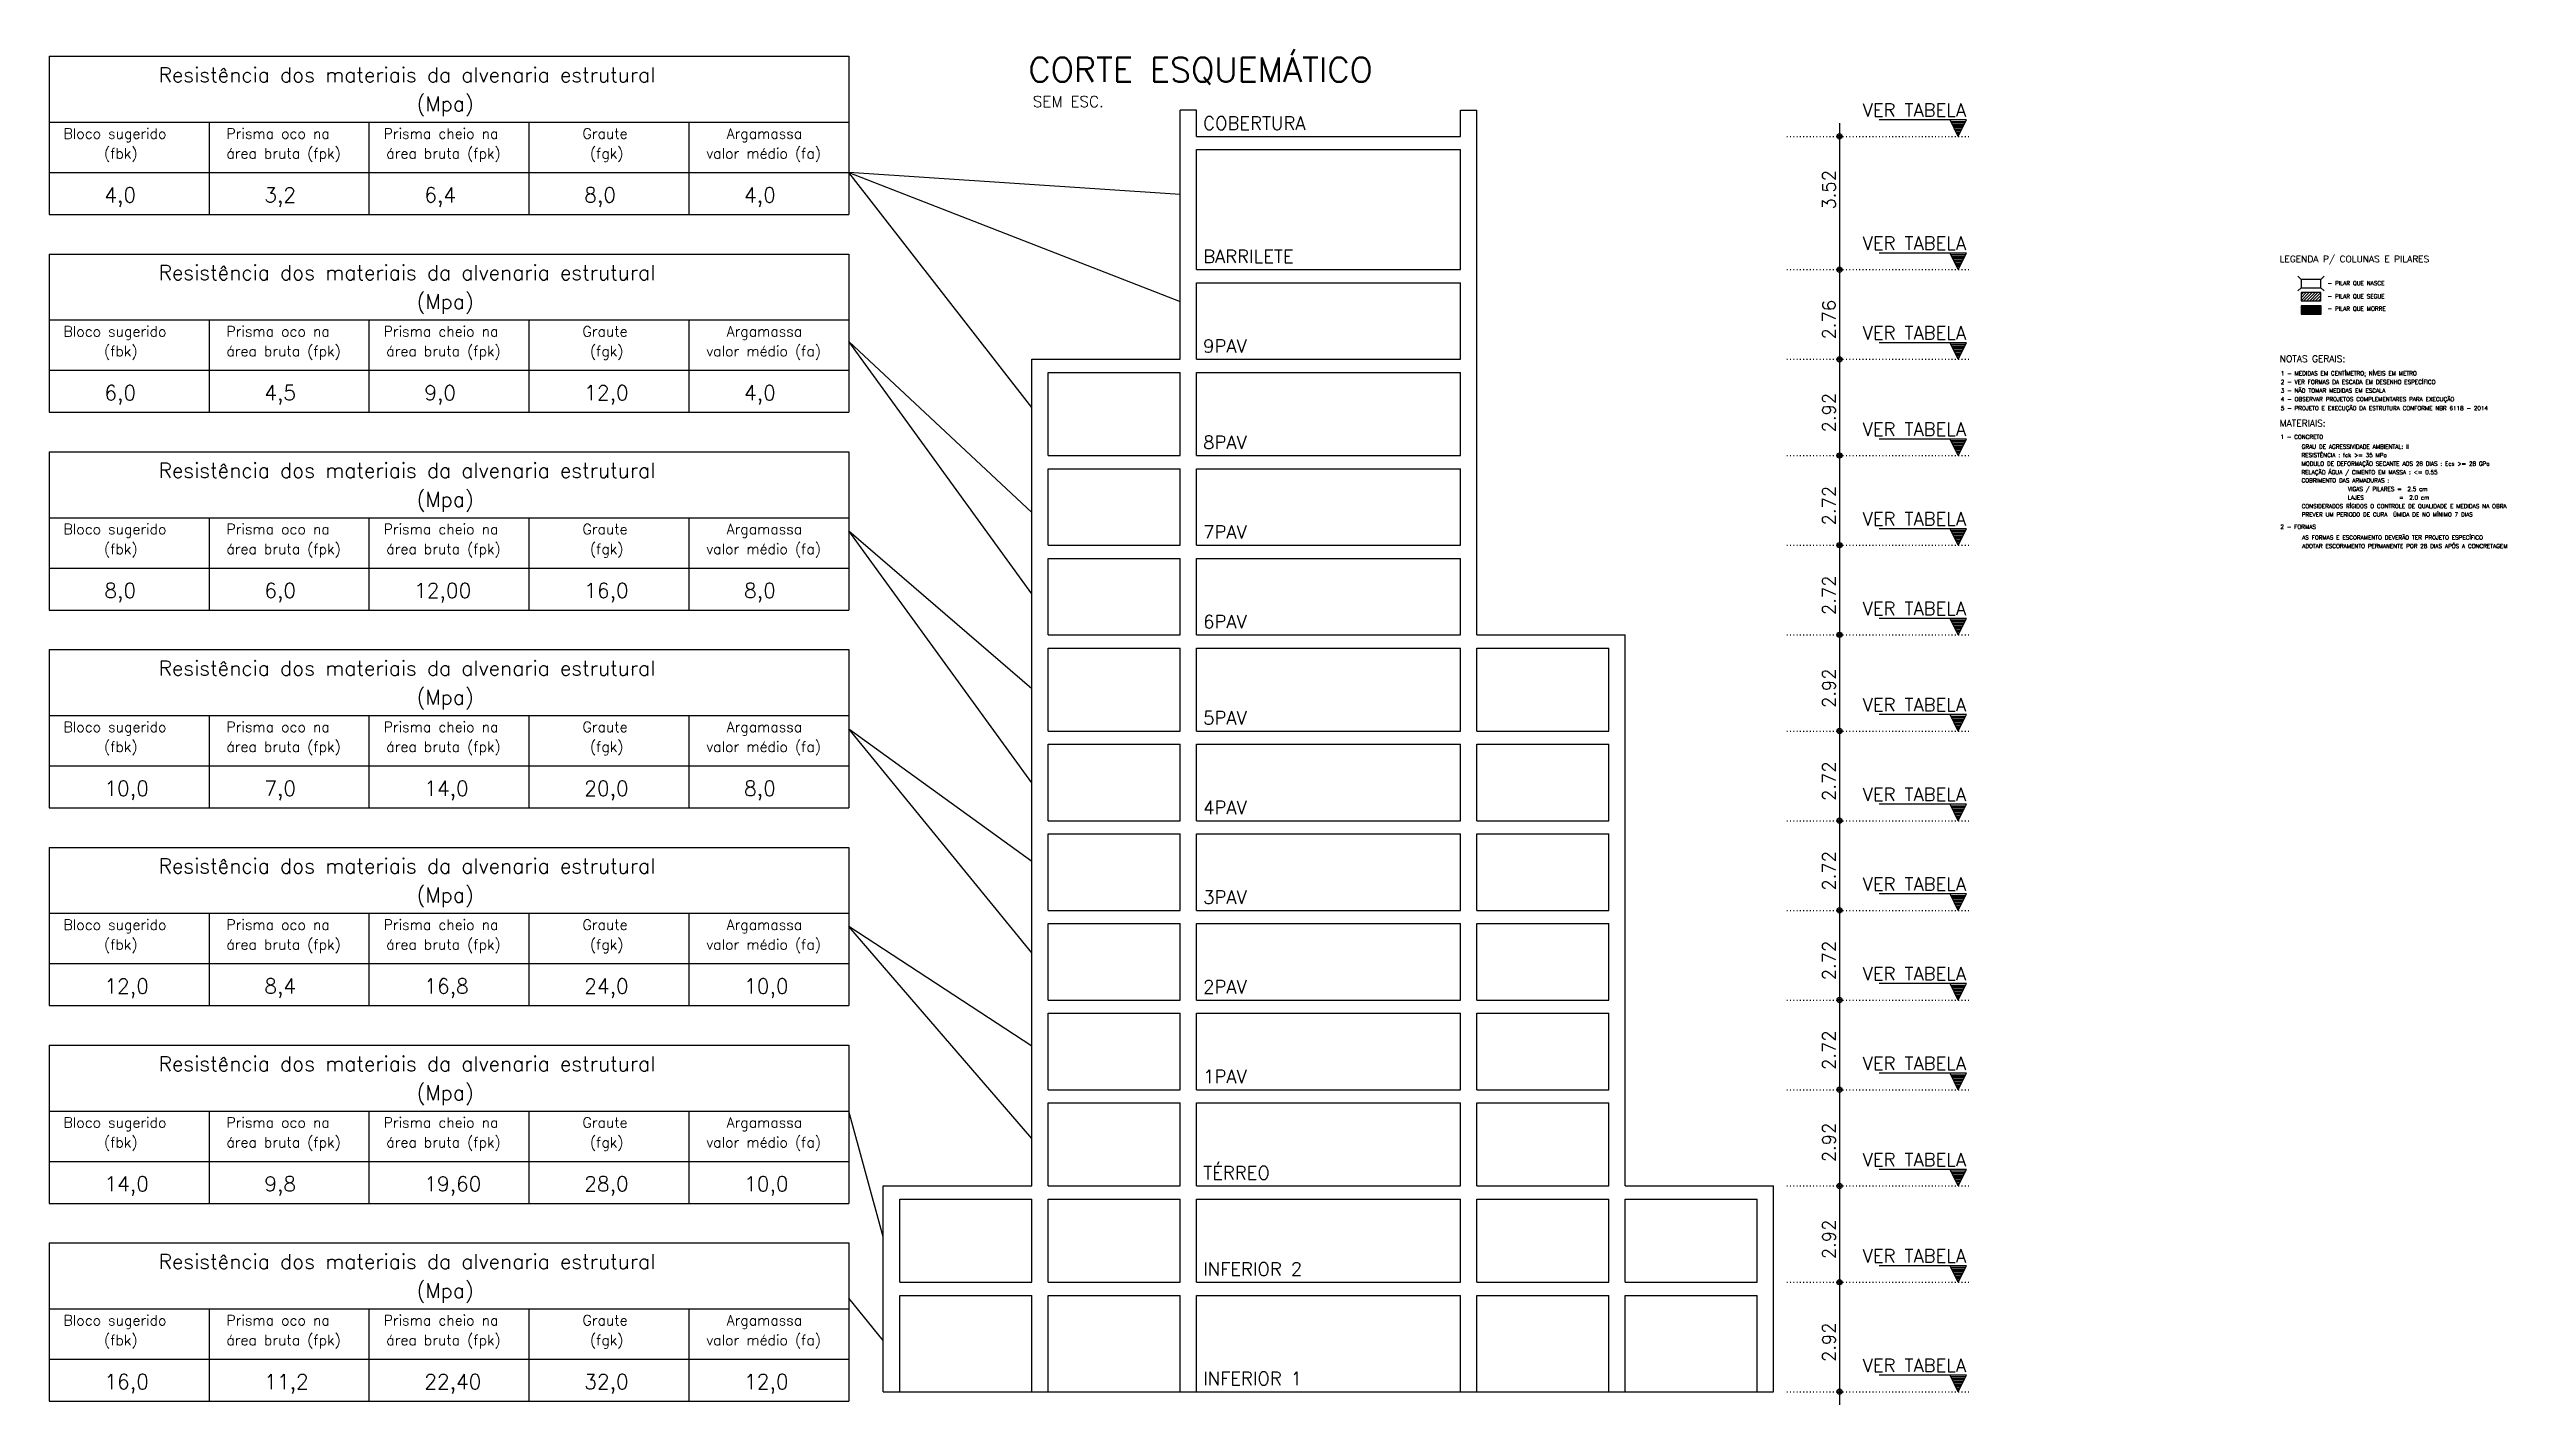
# Model space of a CAD drawing. Extents: x -39962 to 11287, y 23324 to 41277.
# Drawn here: x -39962 to -32508, y 37164 to 41277 of the extents above.
import ezdxf

# ---------------------------------------------------------------- set-up
doc = ezdxf.new("R2010")
doc.units = 0
doc.header["$LTSCALE"] = 25
doc.header["$MEASUREMENT"] = 0
doc.linetypes.add('ESTILO_TQS_0002', pattern=[0.4, 0.1, -0.3])
for name, color, linetype in [('221', 7, 'CONTINUOUS'), ('223', 7, 'CONTINUOUS'), ('228', 2, 'CONTINUOUS'), ('H3', 253, 'CONTINUOUS'), ('H5', 1, 'CONTINUOUS'), ('ORELHA', 1, 'CONTINUOUS'), ('P-M', 5, 'CONTINUOUS'), ('P-N', 5, 'CONTINUOUS'), ('P-S', 5, 'CONTINUOUS'), ('PENA_1', 1, 'CONTINUOUS'), ('PENA_3', 3, 'CONTINUOUS'), ('SEC-LIN', 1, 'ESTILO_TQS_0002'), ('T1', 2, 'CONTINUOUS'), ('T2', 3, 'CONTINUOUS'), ('T3', 4, 'CONTINUOUS'), ('TEXTO', 3, 'CONTINUOUS'), ('VIGA', 3, 'CONTINUOUS')]:
    doc.layers.add(name, color=color, linetype=linetype)
doc.styles.get("Standard").update_dxf_attribs({"font": 'ROMANS.SHX'})
doc.styles.add('Texto1', font='romans.shx', dxfattribs={"height": 9})
doc.styles.add('Texto2', font='romans.shx', dxfattribs={"height": 12.5})
doc.styles.add('Texto3', font='romans.shx', dxfattribs={"height": 20})

# ---------------------------------------------------------------- blocks, each defined once
blk = doc.blocks.new('_COTAZ')
at = {"layer": 'VIGA'}
for p, q in [((0.25, 0.5), (-2.4, 0.5)), ((0, 0), (-0.250001, 0.5)), ((-0.227705, 0.455408), (0.227705, 0.455408)), ((-0.205409, 0.410817), (0.205409, 0.410817)), ((-0.183113, 0.366225), (0.183113, 0.366225)), ((-0.160818, 0.321634), (0.160817, 0.321634)), ((-0.138522, 0.277043), (0.138521, 0.277042)), ((-0.116226, 0.232451), (0.116226, 0.232451)), ((-0.09393, 0.18786), (0.09393, 0.18786)), ((-0.071634, 0.143268), (0.071634, 0.143269)), ((-0.049338, 0.098677), (0.049338, 0.098677)), ((-0.027043, 0.054086), (0.027042, 0.054086)), ((0, 0), (0.25, 0.5))]:
    blk.add_line(p, q, dxfattribs=at)

msp = doc.modelspace()

# ---------------------------------------------------------------- hatches: boundary and pattern name
at = {"layer": 'H3'}
msp.add_hatch(color=256, dxfattribs=at).paths.add_polyline_path([(-33071.57, 40498.61), (-33131.57, 40498.61), (-33131.57, 40473.61), (-33071.57, 40473.61)])
at = {"layer": 'H5'}
h = msp.add_hatch(dxfattribs=at)
h.set_pattern_fill('ANSI31', color=256, scale=49.99995, style=0)
h.set_pattern_definition([(45, (-35358.9336, 40028.516), (-4.419413, 4.419413), [])])
h.paths.add_polyline_path([(-33132.08, 40538.61), (-33132.08, 40513.61), (-33072.34, 40513.61), (-33072.08, 40513.87), (-33072.08, 40538.61)])

# ---------------------------------------------------------------- linework, layer by layer
at = {"layer": '221', "color": 7}
msp.add_line((-34531.93, 41052.49), (-34531.93, 37164.49), dxfattribs=at)
at = {"layer": '223', "color": 7}
for centre, radius in [((-34531.93, 41012.49), 8), ((-34531.93, 41012.49), 4), ((-34531.93, 40608.49), 8), ((-34531.93, 40608.49), 4), ((-34531.93, 40336.49), 8), ((-34531.93, 40336.49), 8), ((-34531.93, 40336.49), 4), ((-34531.93, 40336.49), 4), ((-34531.93, 40044.49), 8), ((-34531.93, 40044.49), 8), ((-34531.93, 40044.49), 4), ((-34531.93, 40044.49), 4), ((-34531.93, 39772.49), 8), ((-34531.93, 39772.49), 4), ((-34531.93, 39500.49), 8), ((-34531.93, 39500.49), 8), ((-34531.93, 39500.49), 4), ((-34531.93, 39500.49), 4), ((-34531.93, 39208.49), 8), ((-34531.93, 39208.49), 4), ((-34531.93, 38936.49), 8), ((-34531.93, 38936.49), 4), ((-34531.93, 38664.49), 8), ((-34531.93, 38664.49), 4), ((-34531.93, 38392.49), 8), ((-34531.93, 38392.49), 4), ((-34531.93, 38120.49), 8), ((-34531.93, 38120.49), 8), ((-34531.93, 38120.49), 4), ((-34531.93, 38120.49), 4), ((-34531.93, 37828.49), 8), ((-34531.93, 37828.49), 4), ((-34531.93, 37536.49), 8), ((-34531.93, 37536.49), 8), ((-34531.93, 37536.49), 4), ((-34531.93, 37536.49), 4), ((-34531.93, 37204.49), 8), ((-34531.93, 37204.49), 4)]:
    msp.add_circle(centre, radius, dxfattribs=at)
at = {"layer": 'H5'}
msp.add_line((-33072.34, 40513.61), (-33072.08, 40513.87), dxfattribs=at)
at = {"layer": 'ORELHA', "linetype": 'Continuous'}
for points in [[(-33131.83, 40578.61), (-33141.82, 40588.61)], [(-33131.83, 40553.61), (-33141.82, 40543.62)], [(-33071.83, 40578.61), (-33061.83, 40588.61)], [(-33071.83, 40553.61), (-33061.83, 40543.62)]]:
    msp.add_lwpolyline(points, dxfattribs=at)
at = {"layer": 'P-M'}
msp.add_lwpolyline([(-33071.57, 40473.61), (-33071.57, 40498.61), (-33131.57, 40498.61), (-33131.57, 40473.61)], close=True, dxfattribs=at)
at = {"layer": 'P-N', "linetype": 'Continuous'}
msp.add_lwpolyline([(-33131.83, 40553.61), (-33071.83, 40553.61), (-33071.83, 40578.61), (-33131.83, 40578.61), (-33131.83, 40553.61)], dxfattribs=at)
at = {"layer": 'P-S'}
msp.add_lwpolyline([(-33132.08, 40513.61), (-33072.08, 40513.61), (-33072.08, 40538.61), (-33132.08, 40538.61), (-33132.08, 40513.61)], dxfattribs=at)
at = {"layer": 'PENA_1'}
for p, q in [((-39961.74, 41255.69), (-39961.74, 40775.69)), ((-39961.74, 41255.69), (-37536.74, 41255.69)), ((-37536.74, 41255.69), (-37536.74, 40775.69)), ((-39961.74, 41055.69), (-37536.74, 41055.69)), ((-39476.74, 41055.69), (-39476.74, 40775.69)), ((-38991.74, 41055.69), (-38991.74, 40775.69)), ((-38506.74, 41055.69), (-38506.74, 40775.69)), ((-38021.74, 41055.69), (-38021.74, 40775.69)), ((-39961.74, 40903.19), (-37536.74, 40903.19)), ((-36981.93, 40190.49), (-37536.74, 40903.19)), ((-37536.74, 40903.19), (-36531.93, 40511.29)), ((-36531.93, 40836.57), (-37536.74, 40903.19)), ((-39961.74, 40775.69), (-37536.74, 40775.69)), ((-39961.74, 40655.69), (-39961.74, 40175.69)), ((-39961.74, 40655.69), (-37536.74, 40655.69)), ((-37536.74, 40655.69), (-37536.74, 40175.69)), ((-39961.74, 40455.69), (-37536.74, 40455.69)), ((-39476.74, 40455.69), (-39476.74, 40175.69)), ((-38991.74, 40455.69), (-38991.74, 40175.69)), ((-38506.74, 40455.69), (-38506.74, 40175.69)), ((-38021.74, 40455.69), (-38021.74, 40175.69)), ((-36981.93, 39624.98), (-37536.74, 40390.09)), ((-37536.74, 40390.09), (-36981.93, 39871.75)), ((-39961.74, 40303.19), (-37536.74, 40303.19)), ((-39961.74, 40175.69), (-37536.74, 40175.69)), ((-39961.74, 40055.69), (-39961.74, 39575.69)), ((-39961.74, 40055.69), (-37536.74, 40055.69)), ((-37536.74, 40055.69), (-37536.74, 39575.69)), ((-39961.74, 39855.69), (-37536.74, 39855.69)), ((-39476.74, 39855.69), (-39476.74, 39575.69)), ((-38991.74, 39855.69), (-38991.74, 39575.69)), ((-38506.74, 39855.69), (-38506.74, 39575.69)), ((-38021.74, 39855.69), (-38021.74, 39575.69)), ((-36981.93, 39051.58), (-37536.74, 39815.69)), ((-37536.74, 39815.69), (-36981.93, 39337.36)), ((-39961.74, 39703.19), (-37536.74, 39703.19)), ((-39961.74, 39575.69), (-37536.74, 39575.69)), ((-39961.74, 39455.69), (-39961.74, 38975.69)), ((-39961.74, 39455.69), (-37536.74, 39455.69)), ((-37536.74, 39455.69), (-37536.74, 38975.69)), ((-39961.74, 39255.69), (-37536.74, 39255.69)), ((-39476.74, 39255.69), (-39476.74, 38975.69)), ((-38991.74, 39255.69), (-38991.74, 38975.69)), ((-38506.74, 39255.69), (-38506.74, 38975.69)), ((-38021.74, 39255.69), (-38021.74, 38975.69)), ((-36981.93, 38535.42), (-37536.74, 39215.69)), ((-37536.74, 39215.69), (-36981.93, 38814.16)), ((-39961.74, 39103.19), (-37536.74, 39103.19)), ((-39961.74, 38975.69), (-37536.74, 38975.69)), ((-39961.74, 38855.69), (-39961.74, 38375.69)), ((-39961.74, 38855.69), (-37536.74, 38855.69)), ((-37536.74, 38855.69), (-37536.74, 38375.69)), ((-39961.74, 38655.69), (-37536.74, 38655.69)), ((-39476.74, 38655.69), (-39476.74, 38375.69)), ((-38991.74, 38655.69), (-38991.74, 38375.69)), ((-38506.74, 38655.69), (-38506.74, 38375.69)), ((-38021.74, 38655.69), (-38021.74, 38375.69)), ((-36981.93, 37972.77), (-37536.74, 38615.69)), ((-36981.93, 38253.04), (-37536.74, 38615.69)), ((-39961.74, 38503.19), (-37536.74, 38503.19)), ((-39961.74, 38375.69), (-37536.74, 38375.69)), ((-39961.74, 38255.69), (-39961.74, 37775.69)), ((-39961.74, 38255.69), (-37536.74, 38255.69)), ((-37536.74, 38255.69), (-37536.74, 37775.69)), ((-39961.74, 38055.69), (-37536.74, 38055.69)), ((-39476.74, 38055.69), (-39476.74, 37775.69)), ((-38991.74, 38055.69), (-38991.74, 37775.69)), ((-38506.74, 38055.69), (-38506.74, 37775.69)), ((-38021.74, 38055.69), (-38021.74, 37775.69)), ((-37431.93, 37674.27), (-37536.74, 38055.69)), ((-39961.74, 37903.19), (-37536.74, 37903.19)), ((-39961.74, 37775.69), (-37536.74, 37775.69)), ((-39961.74, 37655.69), (-39961.74, 37175.69)), ((-39961.74, 37655.69), (-37536.74, 37655.69)), ((-37536.74, 37655.69), (-37536.74, 37175.69)), ((-39961.74, 37455.69), (-37536.74, 37455.69)), ((-39476.74, 37455.69), (-39476.74, 37175.69)), ((-38991.74, 37455.69), (-38991.74, 37175.69)), ((-38506.74, 37455.69), (-38506.74, 37175.69)), ((-38021.74, 37455.69), (-38021.74, 37175.69)), ((-37431.93, 37360.11), (-37536.74, 37487.83)), ((-39961.74, 37303.19), (-37536.74, 37303.19)), ((-39961.74, 37175.69), (-37536.74, 37175.69))]:
    msp.add_line(p, q, dxfattribs=at)
at = {"layer": 'PENA_3'}
for p, q in [((-36531.93, 40336.49), (-36531.93, 41092.49)), ((-36481.93, 41092.49), (-36531.93, 41092.49)), ((-36481.93, 41012.49), (-36481.93, 41092.49)), ((-35681.93, 41012.49), (-35681.93, 41092.49)), ((-35681.93, 41092.49), (-35631.93, 41092.49)), ((-35631.93, 39500.49), (-35631.93, 41092.49)), ((-36481.93, 41012.49), (-35681.93, 41012.49)), ((-36481.93, 40972.49), (-35681.93, 40972.49)), ((-36481.93, 40608.49), (-36481.93, 40972.49)), ((-35681.93, 40608.49), (-35681.93, 40972.49)), ((-36481.93, 40608.49), (-35681.93, 40608.49)), ((-36481.93, 40568.49), (-35681.93, 40568.49)), ((-36481.93, 40336.49), (-36481.93, 40568.49)), ((-35681.93, 40336.49), (-35681.93, 40568.49)), ((-36981.93, 40336.49), (-36531.93, 40336.49)), ((-36981.93, 40044.49), (-36981.93, 40336.49)), ((-36481.93, 40336.49), (-35681.93, 40336.49)), ((-36931.93, 40296.49), (-36531.93, 40296.49)), ((-36931.93, 40044.49), (-36931.93, 40296.49)), ((-36531.93, 40044.49), (-36531.93, 40296.49)), ((-36481.93, 40296.49), (-35681.93, 40296.49)), ((-36481.93, 40044.49), (-36481.93, 40296.49)), ((-35681.93, 40044.49), (-35681.93, 40296.49)), ((-36981.93, 37828.49), (-36981.93, 40044.49)), ((-36931.93, 40044.49), (-36531.93, 40044.49)), ((-36481.93, 40044.49), (-35681.93, 40044.49)), ((-36931.93, 40004.49), (-36531.93, 40004.49)), ((-36931.93, 39772.49), (-36931.93, 40004.49)), ((-36531.93, 39772.49), (-36531.93, 40004.49)), ((-36481.93, 40004.49), (-35681.93, 40004.49)), ((-36481.93, 39772.49), (-36481.93, 40004.49)), ((-35681.93, 39772.49), (-35681.93, 40004.49)), ((-36931.93, 39772.49), (-36531.93, 39772.49)), ((-36931.93, 39732.49), (-36531.93, 39732.49)), ((-36931.93, 39500.49), (-36931.93, 39732.49)), ((-36531.93, 39500.49), (-36531.93, 39732.49)), ((-36481.93, 39772.49), (-35681.93, 39772.49)), ((-36481.93, 39732.49), (-35681.93, 39732.49)), ((-36481.93, 39500.49), (-36481.93, 39732.49)), ((-35681.93, 39500.49), (-35681.93, 39732.49)), ((-36931.93, 39500.49), (-36531.93, 39500.49)), ((-36931.93, 39460.49), (-36531.93, 39460.49)), ((-36931.93, 39208.49), (-36931.93, 39460.49)), ((-36531.93, 39208.49), (-36531.93, 39460.49)), ((-36481.93, 39500.49), (-35681.93, 39500.49)), ((-36481.93, 39460.49), (-35681.93, 39460.49)), ((-36481.93, 39208.49), (-36481.93, 39460.49)), ((-35681.93, 39208.49), (-35681.93, 39460.49)), ((-35631.93, 39500.49), (-35181.93, 39500.49)), ((-35631.93, 39460.49), (-35231.93, 39460.49)), ((-35631.93, 39208.49), (-35631.93, 39460.49)), ((-35231.93, 39208.49), (-35231.93, 39460.49)), ((-35181.93, 37828.49), (-35181.93, 39500.49)), ((-36931.93, 39208.49), (-36531.93, 39208.49)), ((-36481.93, 39208.49), (-35681.93, 39208.49)), ((-35631.93, 39208.49), (-35231.93, 39208.49)), ((-36931.93, 39168.49), (-36531.93, 39168.49)), ((-36931.93, 38936.49), (-36931.93, 39168.49)), ((-36531.93, 38936.49), (-36531.93, 39168.49)), ((-36481.93, 39168.49), (-35681.93, 39168.49)), ((-36481.93, 38936.49), (-36481.93, 39168.49)), ((-35681.93, 38936.49), (-35681.93, 39168.49)), ((-35631.93, 39168.49), (-35231.93, 39168.49)), ((-35631.93, 38936.49), (-35631.93, 39168.49)), ((-35231.93, 38936.49), (-35231.93, 39168.49)), ((-36931.93, 38936.49), (-36531.93, 38936.49)), ((-36481.93, 38936.49), (-35681.93, 38936.49)), ((-35631.93, 38936.49), (-35231.93, 38936.49)), ((-36931.93, 38896.49), (-36531.93, 38896.49)), ((-36931.93, 38664.49), (-36931.93, 38896.49)), ((-36531.93, 38664.49), (-36531.93, 38896.49)), ((-36481.93, 38896.49), (-35681.93, 38896.49)), ((-36481.93, 38664.49), (-36481.93, 38896.49)), ((-35681.93, 38664.49), (-35681.93, 38896.49)), ((-35631.93, 38896.49), (-35231.93, 38896.49)), ((-35631.93, 38664.49), (-35631.93, 38896.49)), ((-35231.93, 38664.49), (-35231.93, 38896.49)), ((-36931.93, 38664.49), (-36531.93, 38664.49)), ((-36931.93, 38624.49), (-36531.93, 38624.49)), ((-36931.93, 38392.49), (-36931.93, 38624.49)), ((-36531.93, 38392.49), (-36531.93, 38624.49)), ((-36481.93, 38664.49), (-35681.93, 38664.49)), ((-36481.93, 38624.49), (-35681.93, 38624.49)), ((-36481.93, 38392.49), (-36481.93, 38624.49)), ((-35681.93, 38392.49), (-35681.93, 38624.49)), ((-35631.93, 38664.49), (-35231.93, 38664.49)), ((-35631.93, 38624.49), (-35231.93, 38624.49)), ((-35631.93, 38392.49), (-35631.93, 38624.49)), ((-35231.93, 38392.49), (-35231.93, 38624.49)), ((-36931.93, 38392.49), (-36531.93, 38392.49)), ((-36481.93, 38392.49), (-35681.93, 38392.49)), ((-35631.93, 38392.49), (-35231.93, 38392.49)), ((-36931.93, 38352.49), (-36531.93, 38352.49)), ((-36931.93, 38120.49), (-36931.93, 38352.49)), ((-36531.93, 38120.49), (-36531.93, 38352.49)), ((-36481.93, 38352.49), (-35681.93, 38352.49)), ((-36481.93, 38120.49), (-36481.93, 38352.49)), ((-35681.93, 38120.49), (-35681.93, 38352.49)), ((-35631.93, 38352.49), (-35231.93, 38352.49)), ((-35631.93, 38120.49), (-35631.93, 38352.49)), ((-35231.93, 38120.49), (-35231.93, 38352.49)), ((-36931.93, 38120.49), (-36531.93, 38120.49)), ((-36481.93, 38120.49), (-35681.93, 38120.49)), ((-35631.93, 38120.49), (-35231.93, 38120.49)), ((-36931.93, 38080.49), (-36531.93, 38080.49)), ((-36931.93, 37828.49), (-36931.93, 38080.49)), ((-36531.93, 37828.49), (-36531.93, 38080.49)), ((-36481.93, 37828.49), (-36481.93, 38080.49)), ((-36481.93, 38080.49), (-35681.93, 38080.49)), ((-35681.93, 37828.49), (-35681.93, 38080.49)), ((-35631.93, 37828.49), (-35631.93, 38080.49)), ((-35631.93, 38080.49), (-35231.93, 38080.49)), ((-35231.93, 37828.49), (-35231.93, 38080.49)), ((-37431.93, 37204.49), (-37431.93, 37828.49)), ((-37431.93, 37828.49), (-36981.93, 37828.49)), ((-36931.93, 37828.49), (-36531.93, 37828.49)), ((-36481.93, 37828.49), (-35681.93, 37828.49)), ((-35631.93, 37828.49), (-35231.93, 37828.49)), ((-35181.93, 37828.49), (-34731.93, 37828.49)), ((-34731.93, 37204.49), (-34731.93, 37828.49)), ((-37381.93, 37788.49), (-36981.93, 37788.49)), ((-37381.93, 37536.49), (-37381.93, 37788.49)), ((-36981.93, 37536.49), (-36981.93, 37788.49)), ((-36931.93, 37788.49), (-36531.93, 37788.49)), ((-36931.93, 37536.49), (-36931.93, 37788.49)), ((-36531.93, 37536.49), (-36531.93, 37788.49)), ((-36481.93, 37788.49), (-35681.93, 37788.49)), ((-36481.93, 37536.49), (-36481.93, 37788.49)), ((-35681.93, 37536.49), (-35681.93, 37788.49)), ((-35631.93, 37788.49), (-35231.93, 37788.49)), ((-35631.93, 37536.49), (-35631.93, 37788.49)), ((-35231.93, 37536.49), (-35231.93, 37788.49)), ((-35181.93, 37788.49), (-34781.93, 37788.49)), ((-35181.93, 37536.49), (-35181.93, 37788.49)), ((-34781.93, 37536.49), (-34781.93, 37788.49)), ((-37381.93, 37536.49), (-36981.93, 37536.49)), ((-37381.93, 37496.49), (-36981.93, 37496.49)), ((-37381.93, 37204.49), (-37381.93, 37496.49)), ((-36981.93, 37204.49), (-36981.93, 37496.49)), ((-36931.93, 37536.49), (-36531.93, 37536.49)), ((-36931.93, 37496.49), (-36531.93, 37496.49)), ((-36931.93, 37204.49), (-36931.93, 37496.49)), ((-36531.93, 37204.49), (-36531.93, 37496.49)), ((-36481.93, 37536.49), (-35681.93, 37536.49)), ((-36481.93, 37496.49), (-35681.93, 37496.49)), ((-36481.93, 37204.49), (-36481.93, 37496.49)), ((-35681.93, 37204.49), (-35681.93, 37496.49)), ((-35631.93, 37536.49), (-35231.93, 37536.49)), ((-35631.93, 37496.49), (-35231.93, 37496.49)), ((-35631.93, 37204.49), (-35631.93, 37496.49)), ((-35231.93, 37204.49), (-35231.93, 37496.49)), ((-35181.93, 37536.49), (-34781.93, 37536.49)), ((-35181.93, 37496.49), (-34781.93, 37496.49)), ((-35181.93, 37204.49), (-35181.93, 37496.49)), ((-34781.93, 37204.49), (-34781.93, 37496.49)), ((-37431.93, 37204.49), (-34731.93, 37204.49))]:
    msp.add_line(p, q, dxfattribs=at)
at = {"layer": 'SEC-LIN'}
for p, q in [((-34691.93, 41012.49), (-34131.93, 41012.49)), ((-34691.93, 40608.49), (-34131.93, 40608.49)), ((-34691.93, 40336.49), (-34131.93, 40336.49)), ((-34691.93, 40044.49), (-34131.93, 40044.49)), ((-34691.93, 39772.49), (-34131.93, 39772.49)), ((-34691.93, 39500.49), (-34131.93, 39500.49)), ((-34691.93, 39208.49), (-34131.93, 39208.49)), ((-34691.93, 38936.49), (-34131.93, 38936.49)), ((-34691.93, 38664.49), (-34131.93, 38664.49)), ((-34691.93, 38392.49), (-34131.93, 38392.49)), ((-34691.93, 38120.49), (-34131.93, 38120.49)), ((-34691.93, 37828.49), (-34131.93, 37828.49)), ((-34691.93, 37536.49), (-34131.93, 37536.49)), ((-34691.93, 37204.49), (-34131.93, 37204.49))]:
    msp.add_line(p, q, dxfattribs=at)

# ---------------------------------------------------------------- block references
at = {"layer": 'PENA_3', "xscale": 100, "yscale": 100}
for p in [(-34171.93, 41012.49), (-34171.93, 40608.49), (-34171.93, 40336.49), (-34171.93, 40044.49), (-34171.93, 39772.49), (-34171.93, 39500.49), (-34171.93, 39208.49), (-34171.93, 38936.49), (-34171.93, 38664.49), (-34171.93, 38392.49), (-34171.93, 38120.49), (-34171.93, 37828.49), (-34171.93, 37536.49), (-34171.93, 37204.49)]:
    msp.add_blockref('_COTAZ', p, dxfattribs=at)

# ---------------------------------------------------------------- texts
at = {"layer": '228', "color": 7}
for s, p in [('3.52', (-34543.93, 40790.49)), ('2.76', (-34543.93, 40396.49)), ('2.92', (-34543.93, 40114.49)), ('2.72', (-34543.93, 39832.49)), ('2.72', (-34543.93, 39560.49)), ('2.92', (-34543.93, 39278.49)), ('2.72', (-34543.93, 38996.49)), ('2.72', (-34543.93, 38724.49)), ('2.72', (-34543.93, 38452.49)), ('2.72', (-34543.93, 38180.49)), ('2.92', (-34543.93, 37900.49)), ('2.92', (-34543.93, 37606.49)), ('2.92', (-34543.93, 37294.49))]:
    msp.add_text(s, height=40, rotation=90, dxfattribs=at).set_placement(p)
at = {"layer": 'PENA_3'}
for s, p in [('COBERTURA', (-36461.93, 41032.49)), ('VER TABELA', (-34461.93, 41072.49)), ('VER TABELA', (-34461.93, 40668.49)), ('BARRILETE', (-36461.93, 40628.49)), ('VER TABELA', (-34461.93, 40396.49)), ('9PAV     ', (-36461.93, 40356.49)), ('8PAV     ', (-36461.93, 40064.49)), ('VER TABELA', (-34461.93, 40104.49)), ('7PAV     ', (-36461.93, 39792.49)), ('VER TABELA', (-34461.93, 39832.49)), ('VER TABELA', (-34461.93, 39560.49)), ('6PAV     ', (-36461.93, 39520.49)), ('VER TABELA', (-34461.93, 39268.49)), ('5PAV     ', (-36461.93, 39228.49)), ('4PAV     ', (-36461.93, 38956.49)), ('VER TABELA', (-34461.93, 38996.49)), ('VER TABELA', (-34461.93, 38724.49)), ('3PAV     ', (-36461.93, 38684.49)), ('VER TABELA', (-34461.93, 38452.49)), ('2PAV     ', (-36461.93, 38412.49)), ('1PAV     ', (-36461.93, 38140.49)), ('VER TABELA', (-34461.93, 38180.49)), ('TÉRREO   ', (-36461.93, 37848.49)), ('VER TABELA', (-34461.93, 37888.49)), ('INFERIOR 2', (-36461.93, 37556.49)), ('VER TABELA', (-34461.93, 37596.49)), ('VER TABELA', (-34461.93, 37264.49)), ('INFERIOR 1', (-36461.93, 37224.49))]:
    msp.add_text(s, height=40, dxfattribs=at).set_placement(p)
at = {"layer": 'T1', "style": 'Texto1'}
msp.add_text('SEM ESC.', height=33.636, dxfattribs=at).set_placement((-36978.27, 41101.28))
at = {"layer": 'T2', "style": 'Texto2'}
for s, p in [('- PILAR QUE NASCE', (-33051.83, 40561.11)), ('- PILAR QUE SEGUE', (-33051.83, 40521.11)), ('- PILAR QUE MORRE', (-33051.83, 40483.61)), ('2 - VER FORMAS DA ESCADA EM DESENHO ESPECÍFICO', (-33193.71, 40261.25)), ('3 - NÃO TOMAR MEDIDAS EM ESCALA', (-33193.71, 40235.16)), ('1 - MEDIDAS EM CENTÍMETRO; NÍVEIS EM METRO', (-33193.71, 40287.35)), ('4 - OBSERVAR PROJETOS COMPLEMENTARES PARA EXECUÇÃO', (-33193.71, 40209.07)), ('5 - PROJETO E EXECUÇÃO DA ESTRUTURA CONFORME NBR 6118 - 2014', (-33193.71, 40181.83)), ('1 - CONCRETO', (-33194.82, 40094.62)), ('GRAU DE AGRESSIVIDADE AMBIENTAL: II', (-33130.39, 40065.05)), ('RESISTÊNCIA : fck >= 35 MPa', (-33130.77, 40039.39)), ('MODULO DE DEFORMAÇÃO SECANTE AOS 28 DIAS : Ecs >= 28 GPa', (-33130.77, 40013.39)), ('COBRIMENTO DAS ARMADURAS :', (-33130.77, 39962.55)), ('RELAÇÃO ÁGUA / CIMENTO EM MASSA : <= 0.55', (-33130.77, 39987.39)), ('VIGAS / PILARES =  2.5 cm', (-32990.16, 39936.55)), ('CONSIDERADOS RÍGIDOS O CONTROLE DE QUALIDADE E MEDIDAS NA OBRA', (-33130.39, 39884.55)), ('LAJES           =  2.0 cm', (-32990.16, 39910.55)), ('2 - FORMAS', (-33194.82, 39821.92)), ('AS FORMAS E ESCORAMENTO DEVERÃO TER PROJETO ESPECÍFICO', (-33129.06, 39789.42)), ('PREVER UM PERIODO DE CURA  ÚMIDA DE NO MÍNIMO 7 DIAS', (-33130.39, 39859.21)), ('ADOTAR ESCORAMENTO PERMANENTE POR 28 DIAS APÓS A CONCRETAGEM', (-33129.06, 39763.42))]:
    msp.add_text(s, height=12.5, dxfattribs=at).set_placement(p)
at = {"layer": 'T3', "style": 'Texto3'}
for s, height, p in [('CORTE ESQUEMÁTICO', 74.747, (-36991.69, 41177.57)), ('LEGENDA P/ COLUNAS E PILARES', 20, (-33197.05, 40630.58)), ('NOTAS GERAIS:', 20, (-33196.59, 40328.12)), ('MATERIAIS:', 20, (-33196.59, 40132.27))]:
    msp.add_text(s, height=height, dxfattribs=at).set_placement(p)
at = {"layer": 'TEXTO', "color": 2}
for s, height, style, p in [('Resistência dos materiais da alvenaria estrutural', 45, 'Texto1', (-39629.87, 41176.77)), ('(Mpa)', 45, 'Texto1', (-38847.53, 41088.93)), ('Bloco sugerido', 31.25, 'Texto2', (-39918.15, 41005.47)), ('Prisma oco na', 31.25, 'Texto2', (-39424.21, 41005.47)), ('Prisma cheio na', 31.25, 'Texto2', (-38947.46, 41005.47)), ('Graute', 31.25, 'Texto2', (-38344.06, 41005.47)), ('Argamassa', 31.25, 'Texto2', (-37907.12, 41005.47)), ('(fbk)', 31.25, 'Texto2', (-39795.37, 40945.47)), ('área bruta (fpk)', 31.25, 'Texto2', (-39424.21, 40945.47)), ('área bruta (fpk)', 31.25, 'Texto2', (-38939.21, 40945.47)), ('(fgk)', 31.25, 'Texto2', (-38321.79, 40945.47)), ('valor médio (fa)', 31.25, 'Texto2', (-37969.21, 40945.47)), ('Resistência dos materiais da alvenaria estrutural', 45, 'Texto1', (-39629.87, 40576.77)), ('(Mpa)', 45, 'Texto1', (-38847.53, 40488.93)), ('Bloco sugerido', 31.25, 'Texto2', (-39918.15, 40405.47)), ('Prisma oco na', 31.25, 'Texto2', (-39424.21, 40405.47)), ('Prisma cheio na', 31.25, 'Texto2', (-38947.46, 40405.47)), ('Graute', 31.25, 'Texto2', (-38344.06, 40405.47)), ('Argamassa', 31.25, 'Texto2', (-37907.12, 40405.47)), ('(fbk)', 31.25, 'Texto2', (-39795.37, 40345.47)), ('área bruta (fpk)', 31.25, 'Texto2', (-39424.21, 40345.47)), ('área bruta (fpk)', 31.25, 'Texto2', (-38939.21, 40345.47)), ('(fgk)', 31.25, 'Texto2', (-38321.79, 40345.47)), ('valor médio (fa)', 31.25, 'Texto2', (-37969.21, 40345.47)), ('Resistência dos materiais da alvenaria estrutural', 45, 'Texto1', (-39629.87, 39976.77)), ('(Mpa)', 45, 'Texto1', (-38847.53, 39888.93)), ('Bloco sugerido', 31.25, 'Texto2', (-39918.15, 39805.47)), ('Prisma oco na', 31.25, 'Texto2', (-39424.21, 39805.47)), ('Prisma cheio na', 31.25, 'Texto2', (-38947.46, 39805.47)), ('Graute', 31.25, 'Texto2', (-38344.06, 39805.47)), ('Argamassa', 31.25, 'Texto2', (-37907.12, 39805.47)), ('(fbk)', 31.25, 'Texto2', (-39795.37, 39745.47)), ('área bruta (fpk)', 31.25, 'Texto2', (-39424.21, 39745.47)), ('área bruta (fpk)', 31.25, 'Texto2', (-38939.21, 39745.47)), ('(fgk)', 31.25, 'Texto2', (-38321.79, 39745.47)), ('valor médio (fa)', 31.25, 'Texto2', (-37969.21, 39745.47)), ('Resistência dos materiais da alvenaria estrutural', 45, 'Texto1', (-39629.87, 39376.77)), ('(Mpa)', 45, 'Texto1', (-38847.53, 39288.93)), ('Bloco sugerido', 31.25, 'Texto2', (-39918.15, 39205.47)), ('Prisma oco na', 31.25, 'Texto2', (-39424.21, 39205.47)), ('Prisma cheio na', 31.25, 'Texto2', (-38947.46, 39205.47)), ('Graute', 31.25, 'Texto2', (-38344.06, 39205.47)), ('Argamassa', 31.25, 'Texto2', (-37907.12, 39205.47)), ('(fbk)', 31.25, 'Texto2', (-39795.37, 39145.47)), ('área bruta (fpk)', 31.25, 'Texto2', (-39424.21, 39145.47)), ('área bruta (fpk)', 31.25, 'Texto2', (-38939.21, 39145.47)), ('(fgk)', 31.25, 'Texto2', (-38321.79, 39145.47)), ('valor médio (fa)', 31.25, 'Texto2', (-37969.21, 39145.47)), ('Resistência dos materiais da alvenaria estrutural', 45, 'Texto1', (-39629.87, 38776.77)), ('(Mpa)', 45, 'Texto1', (-38847.53, 38688.93)), ('Bloco sugerido', 31.25, 'Texto2', (-39918.15, 38605.47)), ('Prisma oco na', 31.25, 'Texto2', (-39424.21, 38605.47)), ('Prisma cheio na', 31.25, 'Texto2', (-38947.46, 38605.47)), ('Graute', 31.25, 'Texto2', (-38344.06, 38605.47)), ('Argamassa', 31.25, 'Texto2', (-37907.12, 38605.47)), ('(fbk)', 31.25, 'Texto2', (-39795.37, 38545.47)), ('área bruta (fpk)', 31.25, 'Texto2', (-39424.21, 38545.47)), ('área bruta (fpk)', 31.25, 'Texto2', (-38939.21, 38545.47)), ('(fgk)', 31.25, 'Texto2', (-38321.79, 38545.47)), ('valor médio (fa)', 31.25, 'Texto2', (-37969.21, 38545.47)), ('Resistência dos materiais da alvenaria estrutural', 45, 'Texto1', (-39629.87, 38176.77)), ('(Mpa)', 45, 'Texto1', (-38847.53, 38088.93)), ('Bloco sugerido', 31.25, 'Texto2', (-39918.15, 38005.47)), ('Prisma oco na', 31.25, 'Texto2', (-39424.21, 38005.47)), ('Prisma cheio na', 31.25, 'Texto2', (-38947.46, 38005.47)), ('Graute', 31.25, 'Texto2', (-38344.06, 38005.47)), ('Argamassa', 31.25, 'Texto2', (-37907.12, 38005.47)), ('(fbk)', 31.25, 'Texto2', (-39795.37, 37945.47)), ('área bruta (fpk)', 31.25, 'Texto2', (-39424.21, 37945.47)), ('área bruta (fpk)', 31.25, 'Texto2', (-38939.21, 37945.47)), ('(fgk)', 31.25, 'Texto2', (-38321.79, 37945.47)), ('valor médio (fa)', 31.25, 'Texto2', (-37969.21, 37945.47)), ('Resistência dos materiais da alvenaria estrutural', 45, 'Texto1', (-39629.87, 37576.77)), ('(Mpa)', 45, 'Texto1', (-38847.53, 37488.93)), ('Bloco sugerido', 31.25, 'Texto2', (-39918.15, 37405.47)), ('Prisma oco na', 31.25, 'Texto2', (-39424.21, 37405.47)), ('Prisma cheio na', 31.25, 'Texto2', (-38947.46, 37405.47)), ('Graute', 31.25, 'Texto2', (-38344.06, 37405.47)), ('Argamassa', 31.25, 'Texto2', (-37907.12, 37405.47)), ('(fbk)', 31.25, 'Texto2', (-39795.37, 37345.47)), ('área bruta (fpk)', 31.25, 'Texto2', (-39424.21, 37345.47)), ('área bruta (fpk)', 31.25, 'Texto2', (-38939.21, 37345.47)), ('(fgk)', 31.25, 'Texto2', (-38321.79, 37345.47)), ('valor médio (fa)', 31.25, 'Texto2', (-37969.21, 37345.47))]:
    msp.add_text(s, height=height, dxfattribs=dict(at, style=style)).set_placement(p)
at = {"layer": 'TEXTO', "color": 3, "style": 'Texto1'}
for s, p in [('4,0', (-39794.28, 40812.43)), ('3,2', (-39309.28, 40812.43)), ('6,4', (-38824.28, 40812.43)), ('8,0', (-38339.28, 40812.43)), ('4,0', (-37854.28, 40812.43)), ('6,0', (-39794.28, 40212.43)), ('4,5', (-39309.28, 40212.43)), ('9,0', (-38824.28, 40212.43)), ('12,0', (-38339.28, 40212.43)), ('4,0', (-37854.28, 40212.43)), ('8,0', (-39794.28, 39612.43)), ('6,0', (-39309.28, 39612.43)), ('12,00', (-38855.11, 39612.43)), ('16,0', (-38339.28, 39612.43)), ('8,0', (-37854.28, 39612.43)), ('10,0', (-39794.28, 39012.43)), ('7,0', (-39309.28, 39012.43)), ('14,0', (-38824.28, 39012.43)), ('20,0', (-38339.28, 39012.43)), ('8,0', (-37854.28, 39012.43)), ('12,0', (-39794.28, 38412.43)), ('8,4', (-39309.28, 38412.43)), ('16,8', (-38824.28, 38412.43)), ('24,0', (-38339.28, 38412.43)), ('10,0', (-37854.28, 38412.43)), ('14,0', (-39794.28, 37812.43)), ('9,8', (-39309.28, 37812.43)), ('19,60', (-38824.28, 37812.43)), ('28,0', (-38339.28, 37812.43)), ('10,0', (-37854.28, 37812.43)), ('16,0', (-39794.28, 37212.43)), ('11,2', (-39309.28, 37212.43)), ('22,40', (-38824.28, 37212.43)), ('32,0', (-38339.28, 37212.43)), ('12,0', (-37854.28, 37212.43))]:
    msp.add_text(s, height=45, dxfattribs=at).set_placement(p)

doc.saveas('drawing.dxf')
